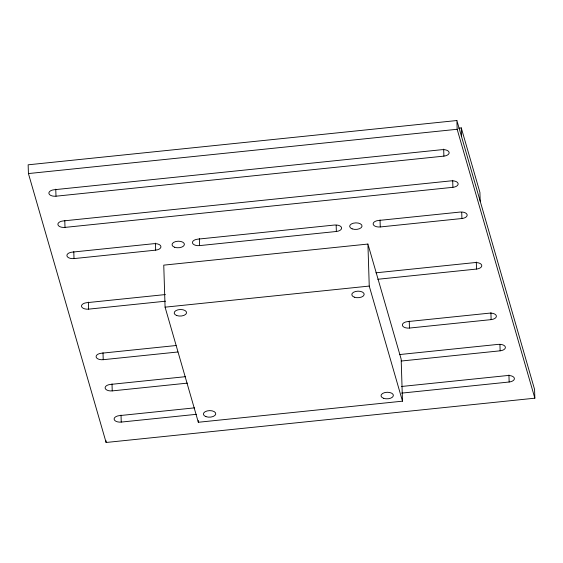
<?xml version="1.0" encoding="UTF-8"?>
<svg xmlns="http://www.w3.org/2000/svg" width="563" height="563" viewBox="0 0 563 563"><rect width="100%" height="100%" fill="white"/><g stroke="black" fill="none" stroke-linecap="round" stroke-linejoin="round"><path stroke-width="0.84" d="M456.889 120.524L28.15 164.811L28.424 173.566L106.111 442.476L534.85 398.189L534.576 389.434L456.889 120.524L457.163 129.279L534.85 398.189M458.662 128.174L461.273 127.9L479.922 192.44L480.197 201.195M28.424 173.566L457.163 129.279M55.99 196.198L443.897 156.127A6.2 3.287 -1.8 0 0 449.091 152.263A6.2 3.287 -1.8 0 0 442.032 149.674L54.125 189.745A6.2 3.287 -1.8 0 0 48.932 193.602A6.2 3.287 -1.8 0 0 55.99 196.198L55.765 189.196M64.998 227.396L452.905 187.317A6.2 3.287 -1.8 0 0 458.099 183.461A6.2 3.287 -1.8 0 0 451.04 180.864L63.133 220.942A6.2 3.287 -1.8 0 0 57.94 224.799A6.2 3.287 -1.8 0 0 64.998 227.396L64.78 220.386M74.013 258.586L155.677 250.148A6.2 3.287 -1.8 0 0 160.87 246.291A6.2 3.287 -1.8 0 0 153.812 243.695L72.148 252.133A6.2 3.287 -1.8 0 0 66.955 255.989A6.2 3.287 -1.8 0 0 74.013 258.586L73.788 251.584M199.569 245.616L336.357 231.484A6.2 3.287 -1.8 0 0 341.551 227.621A6.2 3.287 -1.8 0 0 334.492 225.031L197.704 239.162A6.2 3.287 -1.8 0 0 192.511 243.019A6.2 3.287 -1.8 0 0 199.569 245.616L199.351 238.613M380.257 226.952L461.92 218.514A6.2 3.287 -1.8 0 0 467.114 214.651A6.2 3.287 -1.8 0 0 460.055 212.061L378.392 220.492A6.2 3.287 -1.8 0 0 373.199 224.356A6.2 3.287 -1.8 0 0 380.257 226.952L380.032 219.943M367.92 244.053L163.756 265.145L165.079 307.166L198.324 422.264L402.489 401.173L401.166 359.145L367.92 244.053L369.244 286.074L402.489 401.173M165.381 294.562L86.751 302.69A6.2 3.287 -1.8 0 0 81.558 306.546A6.2 3.287 -1.8 0 0 88.616 309.143L165.501 301.198M375.936 272.816L474.658 262.611A6.2 3.287 -1.8 0 1 481.717 265.208A6.2 3.287 -1.8 0 1 476.523 269.065L377.801 279.269M165.079 307.166L369.244 286.074M176.071 345.527L101.354 353.24A6.2 3.287 -1.8 0 0 96.16 357.104A6.2 3.287 -1.8 0 0 103.219 359.694L177.936 351.981M409.463 328.06L491.126 319.622A6.2 3.287 -1.8 0 0 496.32 315.766A6.2 3.287 -1.8 0 0 489.261 313.169L407.598 321.607A6.2 3.287 -1.8 0 0 402.404 325.463A6.2 3.287 -1.8 0 0 409.463 328.06L409.245 321.058M185.501 376.675L110.369 384.438A6.2 3.287 -1.8 0 0 105.175 388.294A6.2 3.287 -1.8 0 0 112.234 390.891L187.366 383.129M399.554 354.563L498.276 344.366A6.2 3.287 -1.8 0 1 505.335 346.956A6.2 3.287 -1.8 0 1 500.141 350.819L401.419 361.017M194.516 407.865L119.377 415.628A6.2 3.287 -1.8 0 0 114.183 419.491A6.2 3.287 -1.8 0 0 121.242 422.081L196.381 414.319M401.574 386.478L507.284 375.556A6.2 3.287 -1.8 0 1 514.343 378.153A6.2 3.287 -1.8 0 1 509.149 382.01L401.693 393.115M508.931 375.007L509.149 382.01M499.944 344.69L500.141 350.819M490.908 312.62L491.126 319.622M476.305 262.062L476.523 269.065M461.273 127.9L461.554 136.654M461.723 212.385L461.92 218.514M452.687 180.315L452.905 187.317M443.679 149.125L443.897 156.127M336.167 225.355L336.357 231.484M198.275 420.512L198.324 422.264M155.458 243.146L155.677 250.148M121.024 415.079L121.242 422.081M112.009 383.889L112.234 390.891M106.055 440.73L106.111 442.476M103.001 352.691L103.219 359.694M88.398 302.134L88.616 309.143M176.698 315.519A6.2 3.287 -1.8 0 0 186.529 313.014A6.2 3.287 -1.8 0 0 177.88 309.84A6.2 3.287 -1.8 0 0 176.698 315.519M205.903 416.627A6.2 3.287 -1.8 0 0 215.735 414.122A6.2 3.287 -1.8 0 0 207.093 410.948A6.2 3.287 -1.8 0 0 205.903 416.627M383.53 398.28A6.2 3.287 -1.8 0 0 393.354 395.775A6.2 3.287 -1.8 0 0 384.712 392.594A6.2 3.287 -1.8 0 0 383.53 398.28M354.317 297.173A6.2 3.287 -1.8 0 0 364.148 294.667A6.2 3.287 -1.8 0 0 355.506 291.486A6.2 3.287 -1.8 0 0 354.317 297.173M174.551 247.227A6.2 3.287 -1.8 0 0 184.382 244.722A6.2 3.287 -1.8 0 0 175.733 241.541A6.2 3.287 -1.8 0 0 174.551 247.227M352.171 228.874A6.2 3.287 -1.8 0 0 362.002 226.375A6.2 3.287 -1.8 0 0 353.36 223.194A6.2 3.287 -1.8 0 0 352.171 228.874"/></g></svg>
